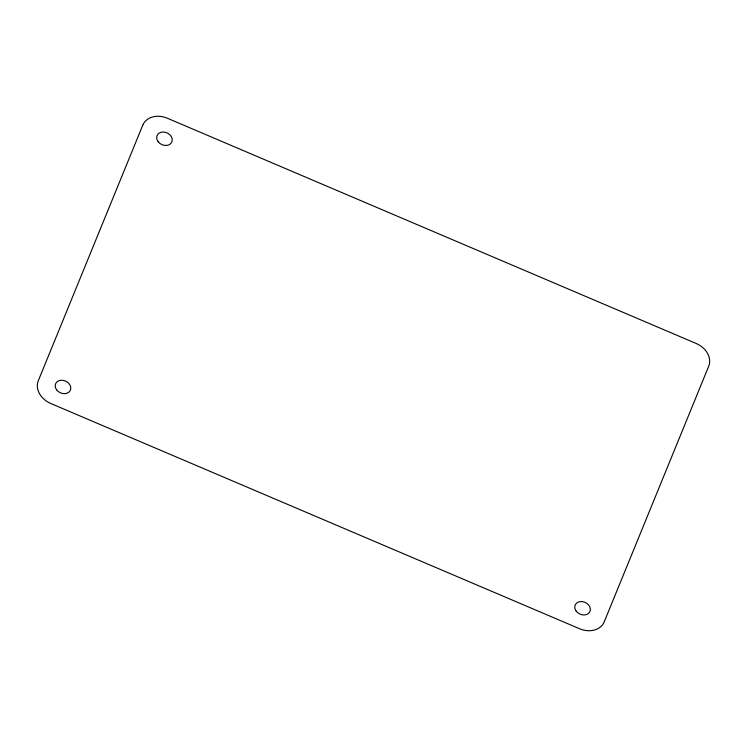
<?xml version="1.0" encoding="UTF-8"?>
<svg xmlns="http://www.w3.org/2000/svg" width="747" height="747" viewBox="0 0 747 747"><rect width="100%" height="100%" fill="white"/><g stroke="black" fill="none" stroke-linecap="round" stroke-linejoin="round"><path stroke-width="1.12" d="M142.77 125.16L38.284 380.774A20.169 16.004 24.5 0 0 50.787 403.501L579.625 628.759A20.169 16.004 24.5 0 0 604.23 621.84L708.716 366.226A20.169 16.004 24.5 0 0 696.213 343.499L167.375 118.241A20.169 16.004 24.5 0 0 142.77 125.16M575.844 610.644A8.068 6.406 24.5 0 0 589.364 612.503A8.068 6.406 24.5 0 0 582.445 601.624A8.068 6.406 24.5 0 0 575.844 610.644M158.261 141.855A8.068 6.406 24.5 0 0 171.67 142.341A8.068 6.406 24.5 0 0 163.416 132.032A8.068 6.406 24.5 0 0 158.261 141.855M56.669 389.887A8.068 6.406 24.5 0 0 70.125 390.718A8.068 6.406 24.5 0 0 62.188 380.251A8.068 6.406 24.5 0 0 56.669 389.887"/></g></svg>
